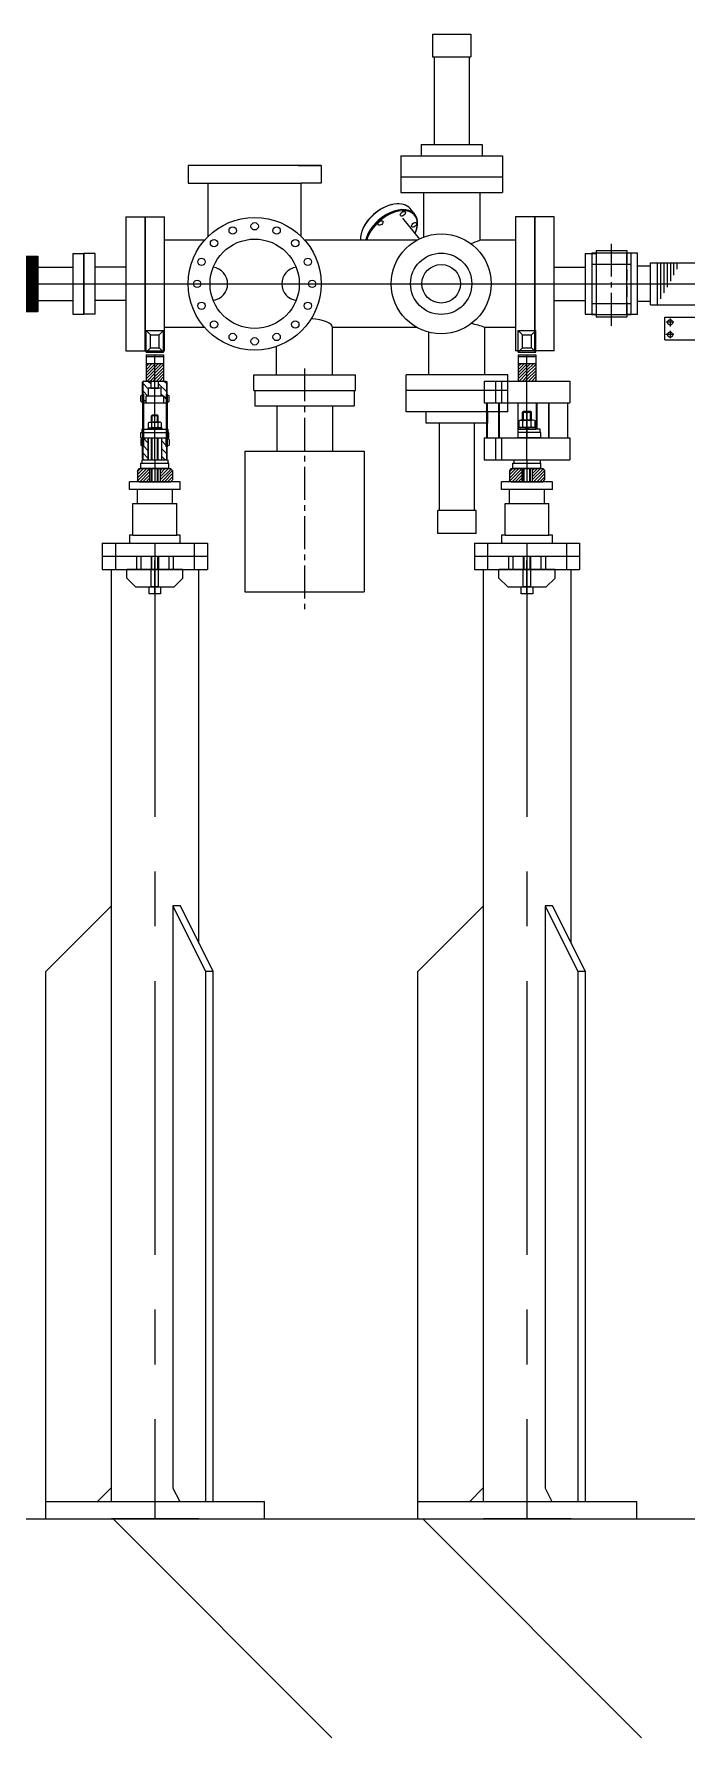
# Model space of a CAD drawing. Extents: x -50 to 48714, y -13211 to 6743.
# Drawn here: x 28246 to 28991, y -13211 to -11266 of the extents above; entities that cross this region are included whole.
import ezdxf

# ---------------------------------------------------------------- set-up
doc = ezdxf.new("R2010")
doc.units = 0
doc.header["$LTSCALE"] = 50
for name, pattern in [('GESTRICHELT', [0.75, 0.5, -0.25]), ('GESTRICHELT2', [0.375, 0.25, -0.125]), ('MITTE', [2, 1.25, -0.25, 0.25, -0.25]), ('MITTE2', [1.125, 0.75, -0.125, 0.125, -0.125]), ('MITTEX2', [101.6, 63.5, -12.7, 12.7, -12.7]), ('STRICHPUNKT2', [0.5, 0.25, -0.125, 0, -0.125])]:
    doc.linetypes.add(name, pattern=pattern)
doc.layers.get('0').update_dxf_attribs({"linetype": 'CONTINUOUS'})
for name, color, linetype in [('1', 7, 'CONTINUOUS'), ('AM_VIS', 7, 'CONTINUOUS'), ('DÜNN', 1, 'CONTINUOUS'), ('HIDE', 7, 'CONTINUOUS'), ('MITTE', 5, 'MITTE2'), ('MITTEKL2', 5, 'STRICHPUNKT2'), ('MITTEKLEIN', 5, 'MITTE2'), ('MITTELLINIE', 5, 'MITTE'), ('MITTEX2', 5, 'MITTEX2'), ('NORMAL', 7, 'CONTINUOUS'), ('SCHRAFFUR', 4, 'CONTINUOUS'), ('TEXT', 2, 'CONTINUOUS'), ('VERDECKT', 8, 'GESTRICHELT2'), ('VERDECKT2', 7, 'GESTRICHELT2')]:
    doc.layers.add(name, color=color, linetype=linetype)
doc.styles.add('STANDARD_H15', font='isocp.shx', dxfattribs={"height": 15})

# ---------------------------------------------------------------- blocks, each defined once
blk = doc.blocks.new('K_912_M6')
blk.add_lwpolyline([(21.2, 31.1), (19.5, 28), (21.2, 24.9), (24.8, 24.9), (26.5, 28), (24.8, 31.1)], close=True)
blk.add_circle((23, 28), 5)
at = {"layer": 'MITTEKLEIN'}
for p, q in [((30, 28), (16, 28)), ((23, 35), (23, 21))]:
    blk.add_line(p, q, dxfattribs=at)
blk = doc.blocks.new('*X46')
at = {"color": 0}
for p, q in [((13917.4, 6618), (13915.5, 6639.9)), ((13921.1, 6618.4), (13919.2, 6640.3)), ((13924.9, 6618.7), (13923, 6640.6)), ((13928.6, 6619), (13926.7, 6640.9)), ((13931.9, 6624.8), (13930.4, 6641.3)), ((13935.1, 6631.1), (13934.2, 6641.6)), ((13938.3, 6637.3), (13937.9, 6641.9)), ((13919, 6599.7), (13917.4, 6618)), ((13922.2, 6606), (13921.1, 6618.4)), ((13925.4, 6612.3), (13924.9, 6618.7)), ((13928.7, 6618.5), (13928.6, 6619))]:
    blk.add_line(p, q, dxfattribs=at)
blk = doc.blocks.new('*X47')
at = {"color": 0}
for p, q in [((14582.4, 6676.2), (14580.9, 6693)), ((14586.1, 6676.5), (14584.2, 6697.9)), ((14569.3, 6653), (14567.6, 6673.5)), ((14571.2, 6675.2), (14570.9, 6678.3)), ((14573.1, 6653.3), (14571.2, 6675.2)), ((14574.9, 6675.6), (14574.2, 6683.2)), ((14576.8, 6653.6), (14574.9, 6675.6)), ((14578.6, 6675.9), (14577.6, 6688.1)), ((14580.6, 6654), (14578.6, 6675.9)), ((14584.3, 6654.3), (14582.4, 6676.2)), ((14588, 6654.6), (14586.1, 6676.5)), ((14554.4, 6651.7), (14554.2, 6653.9)), ((14558.1, 6652), (14557.5, 6658.8)), ((14561.9, 6652.3), (14560.9, 6663.7)), ((14565.6, 6652.7), (14564.2, 6668.6))]:
    blk.add_line(p, q, dxfattribs=at)
blk = doc.blocks.new('ASP_1_S')
for p, q in [((13, 234), (25.5, 234)), ((13, 166), (13, 234)), ((25.5, 234), (25.5, 166)), ((25.5, 223), (13, 223)), ((25.5, 177), (13, 177)), ((0.2, 137), (0.2, 170.6)), ((25.5, 166), (13, 166)), ((38.2, 137), (38.2, 170.6)), ((-15.8, 137), (54.2, 137)), ((-15.8, 112), (-15.8, 137)), ((54.2, 137), (54.2, 112)), ((-122.5, 128.5), (-142.5, 99.8)), ((-112.6, 121.6), (-132.7, 92.9)), ((-122.5, 128.5), (-102.8, 114.7)), ((-15.8, 124), (54.2, 124)), ((-162.6, 71.1), (-142.5, 99.8)), ((-102.8, 114.7), (-122.9, 86)), ((-112, 101.6), (-38.5, 50.2)), ((0.2, 112), (-15.8, 112)), ((0.2, 112), (38.2, 112)), ((0.2, 75), (0.2, 112)), ((38.2, 112), (38.2, 75)), ((54.2, 112), (38.2, 112)), ((-152.8, 64.2), (-132.7, 92.9)), ((-142.9, 57.4), (-122.9, 86)), ((-234, 75), (-278.4, 75)), ((-278.4, -75), (-278.4, 75)), ((-256.2, -75), (-256.2, 75)), ((-234, -75), (-234, 75)), ((-162.6, 71.1), (-142.9, 57.4)), ((-133.8, 70.5), (-104.5, 50)), ((-34, 75), (64.4, 75)), ((-34, -75), (-34, 75)), ((-11.8, 16.2), (-11.8, 75)), ((42.2, 26.4), (42.2, 75)), ((64.4, -75), (64.4, 75)), ((-779.9, 40), (-768.9, 40)), ((-779.9, -24), (-779.9, 40)), ((-768.9, 40), (-768.9, -24)), ((-617.9, 40), (-606.9, 40)), ((-617.9, -24), (-617.9, 40)), ((-606.9, 40), (-606.9, -24)), ((-471.6, 40), (-460.6, 40)), ((-471.6, -24), (-471.6, 40)), ((-460.6, 40), (-460.6, -24)), ((-234, 50), (-104.5, 50)), ((-38.5, 50.2), (-34, 50.2)), ((194.4, 52), (64.4, 52)), ((194.4, -52), (194.4, 52)), ((-865.4, 35), (-877.4, 35)), ((-877.4, -35), (-877.4, 35)), ((-865.4, -35), (-865.4, 35)), ((-850.4, 20), (-865.4, 20)), ((-850.4, -24), (-850.4, 24)), ((-850.4, 24), (-779.9, 24)), ((-842.4, -24), (-842.4, 24)), ((-768.9, 24), (-617.9, 24)), ((-606.9, 24), (-363.4, 24)), ((-371.4, -24), (-371.4, 24)), ((-363.4, -24), (-363.4, 24)), ((-363.4, 20), (-348.4, 20)), ((-348.4, -35), (-348.4, 35)), ((-348.4, 35), (-324.4, 35)), ((-336.4, -35), (-336.4, 35)), ((-324.4, -35), (-324.4, 35)), ((-324.4, 20), (-278.4, 20)), ((13, 34), (25.5, 34)), ((13, -34), (13, 34)), ((25.5, 23), (13, 23)), ((25.5, 34), (25.5, -34)), ((194.4, 20), (238.4, 20)), ((250.4, 36), (238.4, 36)), ((238.4, -36), (238.4, 36)), ((250.4, 36), (262.4, 36)), ((250.4, -36), (250.4, 36)), ((262.4, -36), (262.4, 36)), ((262.4, 22), (767.4, 22)), ((262.4, 20), (277.4, 20)), ((277.4, -22), (277.4, 22)), ((285.4, -22), (285.4, 22)), ((323.3, -22), (323.3, 38)), ((323.3, 38), (334.3, 38)), ((334.3, 38), (334.3, -22)), ((491.3, -22), (491.3, 38)), ((491.3, 38), (502.3, 38)), ((502.3, 38), (502.3, -22)), ((659.3, -22), (659.3, 38)), ((659.3, 38), (670.3, 38)), ((670.3, 38), (670.3, -22)), ((759.4, -22), (759.4, 22)), ((767.4, -22), (767.4, 22)), ((767.4, -22), (767.4, 22)), ((782.4, 20), (767.4, 20)), ((782.4, -36), (782.4, 36)), ((794.4, 36), (782.4, 36)), ((794.4, 34.7), (794.4, -34.7)), ((-779.9, 11), (-768.9, 11)), ((-779.9, 2), (-768.9, 2)), ((-778.9, 11), (-778.9, 17)), ((-778.9, 17), (-769.9, 17)), ((-777.4, 0), (-777.4, 2)), ((-771.4, 2), (-771.4, 0)), ((-769.9, 17), (-769.9, 11)), ((-617.9, 11), (-606.9, 11)), ((-617.9, 2), (-606.9, 2)), ((-616.9, 11), (-616.9, 17)), ((-616.9, 17), (-607.9, 17)), ((-615.4, 0), (-615.4, 2)), ((-609.4, 2), (-609.4, 0)), ((-607.9, 17), (-607.9, 11)), ((-471.6, 11), (-460.6, 11)), ((-471.6, 2), (-460.6, 2)), ((-470.6, 11), (-470.6, 17)), ((-470.6, 17), (-461.6, 17)), ((-469.1, 0), (-469.1, 2)), ((-463.1, 2), (-463.1, 0)), ((-461.6, 17), (-461.6, 11)), ((-183.8, 16), (-168.6, 16)), ((-132.3, 9), (-162.4, 9)), ((323.3, 9), (334.3, 9)), ((324.3, 15), (333.3, 15)), ((324.3, 9), (324.3, 15)), ((333.3, 15), (333.3, 9)), ((491.3, 9), (502.3, 9)), ((492.3, 15), (501.3, 15)), ((492.3, 9), (492.3, 15)), ((501.3, 15), (501.3, 9)), ((659.3, 9), (670.3, 9)), ((660.3, 15), (669.3, 15)), ((660.3, 9), (660.3, 15)), ((669.3, 15), (669.3, 9)), ((-779.9, 0), (-768.9, 0)), ((-617.9, 0), (-606.9, 0)), ((-471.6, 0), (-460.6, 0)), ((-183.8, -16), (-169.2, -16)), ((-132.3, -9), (-162.4, -9)), ((-11.8, -75), (-11.8, -16.2)), ((323.3, 0), (334.3, 0)), ((323.3, -2), (334.3, -2)), ((325.8, -2), (325.8, 0)), ((331.8, 0), (331.8, -2)), ((491.3, 0), (502.3, 0)), ((491.3, -2), (502.3, -2)), ((493.8, -2), (493.8, 0)), ((499.8, 0), (499.8, -2)), ((659.3, 0), (670.3, 0)), ((659.3, -2), (670.3, -2)), ((661.8, -2), (661.8, 0)), ((667.8, 0), (667.8, -2)), ((-865.4, -35), (-877.4, -35)), ((-865.4, -20), (-850.4, -20)), ((-850.4, -24), (-363.4, -24)), ((-834, -64), (-834, -38)), ((-834, -38), (-294, -38)), ((-797.4, -38), (-797.4, -24)), ((-751.4, -24), (-751.4, -38)), ((-644, -64), (-644, -38)), ((-635.4, -38), (-635.4, -24)), ((-589.4, -24), (-589.4, -38)), ((-575, -59), (-575, -38)), ((-561, -59), (-561, -38)), ((-535, -207), (-535, -38)), ((-489.1, -38), (-489.1, -24)), ((-443.1, -24), (-443.1, -38)), ((-348.4, -20), (-363.4, -20)), ((-348.4, -35), (-324.4, -35)), ((-278.4, -20), (-324.4, -20)), ((-294, -64), (-294, -38)), ((-71.3, -35), (-56, -50)), ((25.5, -23), (13, -23)), ((25.5, -34), (13, -34)), ((42.2, -75), (42.2, -26.4)), ((194.4, -20), (238.4, -20)), ((250.4, -36), (238.4, -36)), ((250.4, -36), (262.4, -36)), ((262.4, -20), (277.4, -20)), ((262.4, -22), (767.4, -22)), ((305.8, -40), (305.8, -22)), ((351.8, -22), (351.8, -40)), ((473.8, -40), (473.8, -22)), ((519.8, -22), (519.8, -40)), ((641.8, -40), (641.8, -22)), ((687.8, -22), (687.8, -40)), ((782.4, -20), (767.4, -20)), ((794.4, -36), (782.4, -36)), ((-234, -50), (-34, -50)), ((-209.8, -117), (-209.8, -50)), ((-159.8, -117), (-159.8, -50)), ((-158, -117), (-158, -50)), ((-56, -50), (-56, -117)), ((64.4, -52), (194.4, -52)), ((205.8, -40), (714.8, -40)), ((205.8, -66), (205.8, -40)), ((285.8, -207), (285.8, -40)), ((311.8, -61), (311.8, -40)), ((325.8, -61), (325.8, -40)), ((394.8, -66), (394.8, -40)), ((714.8, -66), (714.8, -40)), ((-834, -64), (-644, -64)), ((-797.4, -64), (-797.4, -78)), ((-751.4, -78), (-751.4, -64)), ((-644, -64), (-576, -131)), ((-635.4, -72.4), (-635.4, -78)), ((-572.9, -64), (-563.1, -64)), ((-535, -64), (-294, -64)), ((-489.1, -64), (-489.1, -78)), ((-443.1, -64), (-443.1, -78)), ((-278.4, -75), (-253.2, -75)), ((-253.2, -159), (-253.2, -64)), ((-253.2, -64), (-237, -64)), ((-237, -117), (-237, -64)), ((-237, -75), (-234, -75)), ((-34, -75), (-9.8, -75)), ((-9.8, -68), (-9.8, -117)), ((-9.8, -68), (40.2, -68)), ((40.2, -68), (40.2, -159)), ((40.2, -75), (64.4, -75)), ((205.8, -66), (285.8, -66)), ((323.7, -66), (313.9, -66)), ((394.8, -66), (326.8, -133)), ((394.8, -66), (714.8, -66)), ((473.8, -67), (473.8, -80)), ((519.8, -80), (519.8, -66)), ((641.8, -66), (641.8, -80)), ((687.8, -80), (687.8, -66)), ((-797.4, -78), (-751.4, -78)), ((-635.4, -78), (-629.8, -78)), ((-489.1, -78), (-443.1, -78)), ((-9.8, -82), (40.2, -82)), ((473.8, -80), (519.8, -80)), ((641.8, -80), (687.8, -80)), ((-576, -131), (-576, -219)), ((-576, -131), (-535, -131)), ((-253.2, -117), (40.2, -117)), ((-157.8, -159), (-157.8, -117)), ((-143, -117), (-143, -139)), ((-85.5, -127), (-83.8, -123.9)), ((-83.8, -130.1), (-85.5, -127)), ((-83.8, -123.9), (-80.2, -123.9)), ((-80.2, -130.1), (-83.8, -130.1)), ((-80.2, -123.9), (-78.5, -127)), ((-78.5, -127), (-80.2, -130.1)), ((-71, -117), (-71, -139)), ((326.8, -133), (285.8, -133)), ((326.8, -133), (326.8, -219)), ((-483.2, -151), (-253.2, -151)), ((-483.2, -249), (-483.2, -151)), ((-253.2, -139), (-143, -139)), ((-187.2, -159), (-187.2, -139)), ((-157.8, -151), (-140, -151)), ((-143, -139), (-138.3, -157.8)), ((-71, -139), (-75.7, -157.8)), ((-74, -151), (-23.8, -151)), ((-71, -139), (40.2, -139)), ((-23.8, -159), (-23.8, -139)), ((40.2, -151), (276.8, -151)), ((276.8, -249), (276.8, -151)), ((-508.2, -184), (-496.2, -174)), ((-496.2, -184), (-508.2, -174)), ((-508.2, -174), (-508.2, -184)), ((-508.2, -174), (-496.2, -174)), ((-496.2, -174), (-496.2, -184)), ((-483.2, -157), (-253.2, -157)), ((-483.2, -163), (-144.1, -163)), ((-253.2, -159), (-187.2, -159)), ((-223.8, -159), (-157.8, -159)), ((-157.8, -157), (-138.5, -157)), ((-75.5, -157), (-23.8, -157)), ((-69.9, -163), (276.8, -163)), ((-23.8, -159), (40.2, -159)), ((40.2, -157), (276.8, -157)), ((240.8, -174), (252.8, -174)), ((240.8, -174), (240.8, -184)), ((252.8, -184), (240.8, -174)), ((240.8, -184), (252.8, -174)), ((252.8, -174), (252.8, -184)), ((-512.2, -184), (-512.2, -219)), ((-512.2, -184), (-492.2, -184)), ((-492.2, -184), (-492.2, -219)), ((236.8, -184), (256.8, -184)), ((236.8, -184), (236.8, -219)), ((256.8, -184), (256.8, -219)), ((-576, -207), (-512.2, -207)), ((-492.2, -207), (-483.2, -207)), ((326.8, -207), (276.8, -207)), ((-576, -219), (-153.5, -219)), ((-518.2, -249), (-518.2, -219)), ((-60.5, -219), (276.8, -219)), ((194.8, -249), (194.8, -219)), ((326.8, -219), (276.8, -219)), ((-518.2, -249), (276.8, -249)), ((-512.2, -249), (-512.2, -275)), ((-492.2, -249), (-492.2, -275)), ((-159, -270), (-159, -249)), ((-55, -249), (-55, -270)), ((236.8, -249), (236.8, -275)), ((256.8, -249), (256.8, -275)), ((-182.8, -270), (-182.8, -289.8)), ((-182.8, -270), (-31.2, -270)), ((-31.2, -270), (-31.2, -289.8)), ((-533.2, -279), (-533.2, -324)), ((-533.2, -279), (-471.2, -279)), ((-512.2, -275), (-492.2, -275)), ((-509.2, -275), (-509.2, -279)), ((-495.2, -275), (-495.2, -279)), ((-471.2, -279), (-471.2, -324)), ((-182.8, -289.8), (-31.2, -289.8)), ((215.8, -279), (215.8, -324)), ((215.8, -279), (277.8, -279)), ((236.8, -275), (256.8, -275)), ((239.8, -275), (239.8, -279)), ((253.8, -275), (253.8, -279)), ((277.8, -279), (277.8, -324)), ((-533.2, -324), (-471.2, -324)), ((-527.2, -324), (-527.2, -331)), ((-477.2, -324), (-477.2, -331)), ((215.8, -324), (277.8, -324)), ((221.8, -324), (221.8, -331)), ((271.8, -324), (271.8, -331)), ((-540.2, -344), (-540.2, -830)), ((-540.2, -344), (411.8, -344)), ((-533.2, -331), (-533.2, -344)), ((-533.2, -331), (-471.2, -331)), ((-471.2, -331), (-471.2, -344)), ((215.8, -331), (277.8, -331)), ((215.8, -331), (215.8, -344)), ((277.8, -331), (277.8, -344)), ((411.8, -344), (411.8, -420)), ((-464.2, -420), (-464.2, -830)), ((-464.2, -420), (411.8, -420)), ((207.8, -420), (207.8, -830)), ((285.8, -420), (285.8, -830)), ((-464.2, -628), (207.8, -628)), ((-464.2, -678), (207.8, -678)), ((-540.2, -830), (-464.2, -830)), ((207.8, -830), (285.8, -830))]:
    blk.add_line(p, q)
at = {"color": 0}
for p, q in [((-842.3, 0), (-842.3, 24)), ((-838.6, 0), (-838.6, 24)), ((-834.8, 0), (-834.8, 24)), ((-831.1, 0), (-831.1, 24)), ((-827.3, 3), (-827.3, 24)), ((-823.6, 9.8), (-823.6, 24)), ((-819.8, 16.5), (-819.8, 24)), ((-816.1, 23.2), (-816.1, 24)), ((-372.3, 0), (-372.3, 22.3)), ((-383.6, 0), (-383.6, 1.1)), ((-379.8, 0), (-379.8, 8.1)), ((-376.1, 0), (-376.1, 15.2)), ((-842.3, -23.8), (-842.3, 0)), ((-838.6, -17.1), (-838.6, 0)), ((-834.8, -10.4), (-834.8, 0)), ((-831.1, -3.7), (-831.1, 0)), ((-391.1, -24), (-391.1, -13.1)), ((-387.3, -24), (-387.3, -6)), ((-383.6, -24), (-383.6, 0)), ((-379.8, -24), (-379.8, 0)), ((-376.1, -24), (-376.1, 0)), ((-372.3, -24), (-372.3, 0)), ((-394.8, -24), (-394.8, -20.1))]:
    blk.add_line(p, q, dxfattribs=at)
for points in [[(-133.8, -123.9), (-135.5, -127), (-133.8, -130.1), (-130.2, -130.1), (-128.5, -127), (-130.2, -123.9)], [(-108.8, -123.9), (-110.5, -127), (-108.8, -130.1), (-105.2, -130.1), (-103.5, -127), (-105.2, -123.9)], [(264.7, -230.3), (262.6, -234), (264.7, -237.7), (268.9, -237.7), (271, -234), (268.9, -230.3)]]:
    blk.add_lwpolyline(points, close=True)
for centre, radius in [((19.2, 200), 35), ((-72, 0), 35), ((19.2, 0), 35), ((-828, -44), 3), ((-828, -58), 3), ((-630, -50), 4.5), ((-568, -44), 3), ((-568, -59), 3), ((-549, -50), 4.5), ((-300, -44), 3), ((-300, -58), 3), ((211.8, -46), 3), ((211.8, -60), 3), ((299.8, -52), 4.5), ((380.8, -52), 4.5), ((707.3, -46), 3), ((707.3, -60), 3), ((-566, -121), 4.5), ((-547, -103), 4.5), ((297.8, -105), 4.5), ((-132, -127), 5), ((-107, -127), 5), ((316.8, -123), 4.5), ((-107, -198), 51), ((-107, -158), 5), ((-107, -198), 6.5), ((-107, -238), 5), ((266.8, -234), 6.5)]:
    blk.add_circle(centre, radius)
for centre, radius, start, end in [((19.2, 200), 15.5, 113.78, 246.22), ((19.2, 200), 15.5, 293.78, 66.22), ((-71.7, 130.4), 86.8, 247.8012, 292.4868), ((19.2, 0), 15.5, 113.78, 246.22), ((19.2, 0), 15.5, 293.78, 66.22), ((-568, -59), 7, 180, 0), ((318.8, -61), 7, 180, 360)]:
    blk.add_arc(centre, radius, start, end)
for centre, major_axis, ratio in [((-183.8, 0), (0, -16), 0.472447), ((-183.8, 0), (0, -9.71), 0.45807), ((-82, -127), (3.83, 3.21), 1), ((-518.2, -285.5), (0, 2.57), 0.874137), ((230.8, -285.5), (0, 2.57), 0.874137)]:
    blk.add_ellipse(centre, major_axis=major_axis, ratio=ratio)
for centre, major_axis, ratio, start_param, end_param in [((-176.2, 0), (0, -16), 0.472447, 0, 3.141593), ((-168.6, 0), (0, -16), 0.472447, 0, 3.208884), ((-132.3, 0), (-25.3, 0), 0.35628, 2.444459, 4.712389), ((-132.3, 0), (-25.3, 0), 0.35628, 1.570796, 2.444459)]:
    blk.add_ellipse(centre, major_axis=major_axis, ratio=ratio, start_param=start_param, end_param=end_param)
at = {"extrusion": (0, 0, -1)}
for centre in [(-486.2, -285.5), (262.8, -285.5)]:
    blk.add_ellipse(centre, major_axis=(0, 2.57), ratio=0.874137, dxfattribs=at)
at = {"layer": 'MITTEKL2'}
for p, q in [((-272, 46.3), (-272, -44.9)), ((-183.8, -21.2), (-183.5, 19.4))]:
    blk.add_line(p, q, dxfattribs=at)
at = {"layer": 'MITTEKLEIN'}
for p, q in [((-774.4, 40), (-774.4, -59.9)), ((-638.4, 40), (-638.4, -59.9)), ((-612.4, 40), (-612.4, -59.9)), ((328.8, 38), (328.8, -61.9)), ((416.8, 38), (416.8, -61.9)), ((664.8, 38), (664.8, -61.9)), ((-542.6, 0), (97, 0)), ((-568, -74.3), (-568, -32.9)), ((-823.6, -58), (-832.8, -58)), ((-823.6, -44), (-832.7, -44)), ((-828, -39.5), (-828, -48.8)), ((-828, -53.9), (-828, -62.2)), ((-637.6, -50), (-622.7, -50)), ((-630, -56.7), (-630, -42.8)), ((-572.7, -44), (-562.7, -44)), ((-556.6, -50), (-541.7, -50)), ((-549, -56.7), (-549, -42.8)), ((-304.4, -44), (-295.3, -44)), ((-304.4, -58), (-295.2, -58)), ((-300, -39.5), (-300, -48.8)), ((-300, -53.9), (-300, -62.2)), ((216.2, -46), (207.1, -46)), ((211.8, -41.5), (211.8, -50.8)), ((211.8, -55.9), (211.8, -64.2)), ((307.4, -52), (292.5, -52)), ((299.8, -58.7), (299.8, -44.8)), ((388.4, -52), (373.5, -52)), ((380.8, -58.7), (380.8, -44.8)), ((711.7, -46), (702.6, -46)), ((707.3, -41.5), (707.3, -50.8)), ((707.3, -55.9), (707.3, -64.2)), ((-563, -59), (-572.8, -59)), ((216.2, -60), (207, -60)), ((711.7, -60), (702.6, -60)), ((-547, -109.7), (-547, -95.8)), ((-566, -114.2), (-566, -128.3)), ((-554.6, -103), (-539.7, -103)), ((305.4, -105), (290.5, -105)), ((297.8, -111.7), (297.8, -97.8)), ((316.8, -116.2), (316.8, -130.3)), ((-559.5, -121), (-572.6, -121)), ((-125, -127), (-139, -127)), ((-132, -120), (-132, -134)), ((-100, -127), (-114, -127)), ((-107, -120), (-107, -134)), ((-89, -127), (-75, -127)), ((-82, -120), (-82, -134)), ((310.3, -123), (323.4, -123)), ((-502.2, -344), (-502.2, -174)), ((-117, -158), (-97, -158)), ((246.8, -392.9), (246.8, -174)), ((-166.1, -198), (-44.3, -198)), ((266.8, -227), (266.8, -241)), ((-117, -238), (-97, -238)), ((273.8, -234), (259.8, -234))]:
    blk.add_line(p, q, dxfattribs=at)
at = {"layer": 'MITTELLINIE'}
blk.add_line((-41, 200), (80, 200), dxfattribs=at)
at = {"layer": 'VERDECKT2'}
for p, q in [((-576, -91), (-576, -131)), ((-576, -91), (-535, -91)), ((326.8, -93), (285.8, -93)), ((326.8, -93), (326.8, -133))]:
    blk.add_line(p, q, dxfattribs=at)
for p in [(-797.4, -58), (-635.4, -58), (-489.1, -58), (305.8, -60), (473.8, -60), (641.8, -60)]:
    blk.add_blockref('K_912_M6', p)
at = {"xscale": -1, "rotation": 179.9999999999952}
for p in [(-797.4, -44), (473.8, -46), (641.8, -46)]:
    blk.add_blockref('K_912_M6', p, dxfattribs=at)
at = {"layer": 'SCHRAFFUR', "rotation": 355}
for name, p in [('*X46', (-14153.6, -5379.9)), ('*X47', (-14353.6, -5379.9))]:
    blk.add_blockref(name, p, dxfattribs=at)
blk = doc.blocks.new('*X5')
at = {"color": 0}
for p, q in [((19217.6, -5429.1), (18967.6, -5179.1)), ((19571.2, -5429.1), (19321.2, -5179.1))]:
    blk.add_line(p, q, dxfattribs=at)
blk = doc.blocks.new('BODEN')
at = {"layer": 'NORMAL'}
blk.add_line((0, 0), (24422.5, 0), dxfattribs=at)
at = {"layer": 'SCHRAFFUR'}
blk.add_blockref('*X5', (-7316.8, 5179.1), dxfattribs=at)
blk = doc.blocks.new('CF35_150')
for p, q in [((0, 34.7), (12.7, 34.7)), ((0, 34.7), (0, -34.7)), ((12.7, 34.7), (12.7, -34.7)), ((52.5, 31.6), (97.5, 31.6)), ((52.5, 31.6), (52.5, -31.6)), ((53.8, 31.6), (53.8, -31.6)), ((55.3, 31.6), (55.3, -31.6)), ((56.7, 31.6), (56.7, -31.6)), ((58.1, 31.6), (58.1, -31.6)), ((59.5, 31.6), (59.5, -31.6)), ((60.9, 31.6), (60.9, -31.6)), ((62.3, 31.6), (62.3, -31.6)), ((63.7, 31.6), (63.7, -31.6)), ((65.1, 31.6), (65.1, -31.6)), ((66.5, 31.6), (66.5, -31.6)), ((68, 31.6), (68, -31.6)), ((69.4, 31.6), (69.4, -31.6)), ((70.8, 31.6), (70.8, -31.6)), ((72.2, 31.6), (72.2, -31.6)), ((73.6, 31.6), (73.6, -31.6)), ((75, 31.6), (75, -31.6)), ((76.4, 31.6), (76.4, -31.6)), ((77.8, 31.6), (77.8, -31.6)), ((79.2, 31.6), (79.2, -31.6)), ((80.6, 31.6), (80.6, -31.6)), ((82, 31.6), (82, -31.6)), ((83.5, 31.6), (83.5, -31.6)), ((84.9, 31.6), (84.9, -31.6)), ((86.3, 31.6), (86.3, -31.6)), ((87.7, 31.6), (87.7, -31.6)), ((89.1, 31.6), (89.1, -31.6)), ((90.5, 31.6), (90.5, -31.6)), ((91.9, 31.6), (91.9, -31.6)), ((93.3, 31.6), (93.3, -31.6)), ((94.7, 31.6), (94.7, -31.6)), ((96.2, 31.6), (96.2, -31.6)), ((97.5, 31.6), (97.5, -31.6)), ((137.3, 34.7), (137.3, -34.7)), ((137.3, 34.7), (150, 34.7)), ((150, 34.7), (150, -34.7)), ((12.7, 19.1), (52.5, 19.1)), ((97.5, 19.1), (137.3, 19.1)), ((12.7, -19.1), (52.5, -19.1)), ((97.5, -19.1), (137.3, -19.1)), ((0, -34.7), (12.7, -34.7)), ((52.5, -31.6), (97.5, -31.6)), ((137.3, -34.7), (150, -34.7))]:
    blk.add_line(p, q)
at = {"layer": 'TEXT', "style": 'STANDARD_H15', "flags": 1}
for tag, p in [('ID', (1.2, -200.2)), ('BEZ', (1.2, -228.7)), ('KURZBEZ', (1.2, -257.2)), ('SPARTE', (1.2, -285.7)), ('FIRMA', (1.2, -314.2)), ('TYP', (1.2, -342.7)), ('PREIS', (1.2, -371.2)), ('AUSSCHR', (1.2, -399.7)), ('BEST', (1.2, -428.2)), ('LIEFER', (1.2, -456.7)), ('STATUS', (1.2, -485.2)), ('BEMERK', (1.2, -513.7))]:
    blk.add_attdef(tag, p, '', height=15, dxfattribs=at)
blk = doc.blocks.new('F_CF35')
for p, q in [((0, 34.7), (0, -34.7)), ((0, 34.7), (12.7, 34.7)), ((12.7, 34.7), (12.7, -34.7)), ((0, -34.7), (12.7, -34.7))]:
    blk.add_line(p, q)
blk = doc.blocks.new('R1003570')
for p, q in [((0, -76.5), (0, 76.5)), ((22.2, 76.5), (0, 76.5)), ((22.2, -76.5), (22.2, 76.5)), ((22.2, -76.5), (22.2, 76.5)), ((22.2, 19), (57.3, 19)), ((22.2, -19.1), (57.3, -19.1)), ((22.2, -76.5), (0, -76.5))]:
    blk.add_line(p, q)
at = {"rotation": 1.20703447237247e-11}
blk.add_blockref('F_CF35', (57.3, 0), dxfattribs=at)
blk = doc.blocks.new('V_DN40_O')
for p, q in [((-5, 22.5), (40, 22.5)), ((0, 38), (35, 38)), ((0, 38), (0, 35)), ((35, 38), (35, 35)), ((-5, -22.5), (40, -22.5)), ((0, -35), (0, -38)), ((35, -38), (0, -38)), ((35, -35), (35, -38))]:
    blk.add_line(p, q)
blk.add_lwpolyline([(-5, 35), (-5, -35), (40, -35), (40, 35)], close=True)
at = {"layer": 'MITTEKLEIN'}
blk.add_line((17.5, -48), (17.5, 48), dxfattribs=at)
at = {"layer": 'VERDECKT2'}
for p, q in [((0, 35), (0, -35)), ((35, 35), (35, -35))]:
    blk.add_line(p, q, dxfattribs=at)
blk = doc.blocks.new('BK_S')
for p, q in [((-117, 285), (-117, 259)), ((-117, 285), (-73, 285)), ((-73, 285), (-73, 259)), ((-117, 259), (-73, 259)), ((-115, 259), (-115, 159)), ((-75, 259), (-75, 159)), ((-130, 159), (-130, 146)), ((-130, 159), (-60, 159)), ((-60, 159), (-60, 146)), ((-153, 146), (-37, 146)), ((-153, 146), (-153, 104)), ((-37, 146), (-37, 104)), ((-153, 122), (-37, 122)), ((-153, 104), (-37, 104)), ((-127, 104), (-127, 53.4)), ((-63, 104), (-63, 50)), ((-445, 76.5), (-423, 76.5)), ((-445, -75.8), (-445, 75.8)), ((-423, -50), (-423, 76.5)), ((0, 76.5), (-22, 76.5)), ((-22, 76.5), (-22, 50)), ((0, 76.5), (0, -76.5)), ((-445, 48.6), (-445.1, 48.6)), ((-423, 50), (-377, 50)), ((-263, 50), (-134.4, 50)), ((-63, 50), (-22, 50)), ((-22, 50), (-22, -76.5)), ((0, 48.6), (0.1, 48.6)), ((-445, 28.8), (-445, 28.8)), ((0, 28.8), (0, 28.8)), ((-377, -50), (-423, -50)), ((-423, -76.5), (-423, -50)), ((-134.4, -50), (-231, -50)), ((-231, -104), (-231, -50)), ((-121, -104), (-121, -55.3)), ((-22, -50), (-57, -50)), ((-57, -104), (-57, -50)), ((-445, -76.5), (-423, -76.5)), ((-295, -104), (-295, -71.6)), ((0, -76.5), (-22, -76.5)), ((-321, -104), (-205, -104)), ((-321, -122), (-321, -104)), ((-205, -122), (-205, -104)), ((-31, -104), (-147, -104)), ((-147, -146), (-147, -104)), ((-31, -146), (-31, -104)), ((-321, -122), (-205, -122)), ((-321, -122), (-205, -122)), ((-319.8, -122), (-206.2, -122)), ((-319.8, -122), (-206.2, -122)), ((-31, -122), (-147, -122)), ((-31, -146), (-147, -146)), ((-124, -159), (-124, -146)), ((-54, -146), (-54, -159)), ((-54, -159), (-124, -159)), ((-109, -259), (-109, -159)), ((-69, -259), (-69, -159)), ((-111, -285), (-111, -259)), ((-67, -259), (-111, -259)), ((-67, -285), (-67, -259)), ((-67, -285), (-111, -285))]:
    blk.add_line(p, q)
for centre, radius in [((-320, 0), 75.8), ((-345.1, 60.7), 4.2), ((-320, 65.6), 4.2), ((-294.9, 60.7), 4.2), ((-320, 0), 51), ((-366.4, 46.4), 4.2), ((-273.6, 46.4), 4.2), ((-107, 0), 57), ((-380.7, 25.1), 4.2), ((-259.3, 25.1), 4.2), ((-107, 0), 35), ((-107, 0), 22), ((-385.7, 0), 4.2), ((-254.3, 0), 4.2), ((-380.7, -25.1), 4.2), ((-259.3, -25.1), 4.2), ((-366.4, -46.4), 4.2), ((-345.1, -60.7), 4.2), ((-294.9, -60.7), 4.2), ((-273.6, -46.4), 4.2), ((-320, -65.7), 4.2)]:
    blk.add_circle(centre, radius)
for centre, radius, start, end in [((-95, 115.9), 73.3, 287.2581, 295.8944), ((-370, 0), 19.1, 277.9021, 82.0979), ((-270, 0), 19.1, 97.9021, 262.0979), ((-89, -133), 89, 68.9153, 79.4593)]:
    blk.add_arc(centre, radius, start, end)
blk.add_ellipse((-263, -50), major_axis=(-32, 0), ratio=0.321517, start_param=3.141593, end_param=4.479252)
at = {"layer": '1', "color": 7, "linetype": 'CONTINUOUS'}
for p, q in [((-373, 54.2), (-373, 115)), ((-267, 54.2), (-267, 115))]:
    blk.add_line(p, q, dxfattribs=at)
for points in [[(-244.2, 134.9), (-395.8, 134.9), (-395.8, 115), (-267, 115)], [(-270, 134.9), (-244.2, 134.9), (-244.2, 115), (-267, 115)]]:
    blk.add_lwpolyline(points, dxfattribs=at)
at = {"layer": 'AM_VIS'}
for p, q in [((-162.6, 90.5), (-163.3, 90.3)), ((-137, 79.2), (-142.3, 85.8)), ((-196.2, 63.4), (-196.5, 62.7)), ((-131.3, 50.9), (-150.8, 74.8)), ((-136.7, 57.8), (-136.4, 58.4))]:
    blk.add_line(p, q, dxfattribs=at)
for centre, major_axis, start_param, end_param in [((-169.2, 63.9), (-26.8, -21.9), -1.504077, -0.396354), ((-169.7, 64.5), (26.1, 21.3), 1.637516, 2.256093), ((-169.7, 64.5), (26.1, 21.3), 0.886193, 1.637516), ((-169.2, 63.9), (-26.8, -21.9), 3.141362, 4.779108), ((-163.8, 57.3), (26.8, 21.9), -0.88532, 1.637516), ((-163.3, 56.7), (-26.1, -21.3), 2.249374, 4.779108), ((-163.8, 57.3), (26.8, 21.9), 1.637516, 2.48473), ((-163.3, 56.7), (-26.1, -21.3), -1.504077, -0.672479)]:
    blk.add_ellipse(centre, major_axis=major_axis, ratio=0.612373, start_param=start_param, end_param=end_param, dxfattribs=at)
for centre in [(-150.8, 79.9), (-176.2, 69.4), (-137.9, 67.2)]:
    blk.add_ellipse(centre, major_axis=(-2.59, -2.12), ratio=0.612373, dxfattribs=at)
blk = doc.blocks.new('VAR_S_S1')
for p, q in [((-56.8, 0), (-56.8, -17.5)), ((-56.8, 0), (56.8, 0)), ((56.8, 0), (56.8, -17.5)), ((-56.8, -17.5), (56.8, -17.5)), ((-31.8, -17.5), (-31.8, -69)), ((31.8, -17.5), (31.8, -69)), ((-68.2, -69), (68.2, -69)), ((-68.2, -69), (-68.2, -229.5)), ((68.2, -69), (68.2, -229.5)), ((-68.2, -229.5), (68.2, -229.5))]:
    blk.add_line(p, q)
at = {"layer": 'MITTEKLEIN'}
blk.add_line((0, 25.4), (0, -253.6), dxfattribs=at)
at = {"layer": 'TEXT', "style": 'STANDARD_H15', "flags": 1}
for tag, p in [('ID', (-157.5, -426.8)), ('BEZ', (-157.5, -455.3)), ('KURZBEZ', (-157.5, -483.8)), ('SPARTE', (-157.5, -512.3)), ('FIRMA', (-157.5, -540.8)), ('TYP', (-157.5, -569.3)), ('PREIS', (-157.5, -597.8)), ('AUSSCHR', (-157.5, -626.3)), ('BEST', (-157.5, -654.8)), ('LIEFER', (-157.5, -683.3)), ('STATUS', (-157.5, -711.8)), ('BEMERK', (-157.5, -740.3))]:
    blk.add_attdef(tag, p, '', height=15, dxfattribs=at)
blk = doc.blocks.new('*X92')
at = {"color": 0, "ltscale": 5}
for p, q in [((715.1, 2567.7), (722.2, 2574.8)), ((715.1, 2571.3), (718.7, 2574.8)), ((715.1, 2574.8), (715.1, 2574.8)), ((715.1, 2564.2), (725.1, 2574.2)), ((715.1, 2560.7), (725.1, 2570.7)), ((725.1, 2567.1), (732.8, 2574.8)), ((725.1, 2570.7), (729.3, 2574.8)), ((725.1, 2574.2), (725.7, 2574.8)), ((725.1, 2563.6), (735.1, 2573.6)), ((725.1, 2560), (735.1, 2570)), ((715.1, 2557.1), (725.1, 2567.1)), ((716.3, 2554.8), (725.1, 2563.6)), ((719.9, 2554.8), (725.1, 2560)), ((723.4, 2554.8), (725.1, 2556.5)), ((725.1, 2556.5), (735.1, 2566.5)), ((726.9, 2554.8), (735.1, 2563)), ((730.5, 2554.8), (735.1, 2559.4)), ((734, 2554.8), (735.1, 2555.9))]:
    blk.add_line(p, q, dxfattribs=at)
blk = doc.blocks.new('*X93')
at = {"color": 0, "linetype": 'CONTINUOUS', "ltscale": 5}
for p, q in [((854, 3222.8), (864.8, 3233.6)), ((854, 3226.4), (861.3, 3233.6)), ((854, 3229.9), (857.7, 3233.6)), ((854.7, 3220), (868, 3233.3)), ((856.9, 3218.6), (868, 3229.8)), ((880, 3231.2), (882.5, 3233.6)), ((880, 3227.6), (886, 3233.6)), ((880, 3224.1), (889.6, 3233.6)), ((880, 3220.6), (892.6, 3233.1)), ((881.6, 3218.6), (894, 3231)), ((860.4, 3218.6), (868, 3226.2)), ((864, 3218.6), (868, 3222.7)), ((867.5, 3218.6), (868, 3219.2)), ((885.2, 3218.6), (894, 3227.5)), ((888.7, 3218.6), (894, 3224))]:
    blk.add_line(p, q, dxfattribs=at)
blk = doc.blocks.new('*X94')
at = {"color": 0, "ltscale": 5}
for p, q in [((-1212.99, 2455.12), (-1212.32, 2455.8)), ((-1212.39, 2453.96), (-1210.55, 2455.8)), ((-1210.02, 2454.56), (-1209.59, 2454.99)), ((-1209.45, 2455.14), (-1208.88, 2455.7)), ((-1199.38, 2454.6), (-1198.28, 2455.7)), ((-1197.61, 2454.6), (-1196.41, 2455.8)), ((-1195.84, 2454.6), (-1194.99, 2455.44)), ((-1212.99, 2451.59), (-1212.42, 2452.16)), ((-1212.42, 2450.4), (-1211.25, 2451.56)), ((-1210.65, 2450.4), (-1209.59, 2451.45)), ((-1208.78, 2450.5), (-1208.14, 2451.14)), ((-1199.94, 2450.5), (-1198.84, 2451.6)), ((-1198.17, 2450.5), (-1197.07, 2451.6)), ((-1196.51, 2450.4), (-1195.31, 2451.6))]:
    blk.add_line(p, q, dxfattribs=at)
blk = doc.blocks.new('SRS150_L_S')
at = {"ltscale": 5}
for p, q in [((-10.3, 1356.8), (9.7, 1356.8)), ((-10.3, 1331.8), (-10.3, 1356.8)), ((-5.3, 1351.6), (-10.3, 1356.8)), ((-5.3, 1351.6), (4.7, 1351.6)), ((-5.3, 1336.8), (-5.3, 1351.6)), ((9.7, 1356.8), (4.7, 1351.6)), ((4.7, 1336.8), (4.7, 1351.6)), ((9.7, 1331.8), (9.7, 1356.8)), ((-5.3, 1336.8), (-10.3, 1331.8)), ((-10.3, 1331.8), (9.7, 1331.8)), ((-10.3, 1329), (9.7, 1329)), ((-10.3, 1329), (-10.3, 1299)), ((-10.3, 1327), (9.7, 1327)), ((-5.3, 1336.8), (4.7, 1336.8)), ((9.7, 1331.8), (4.7, 1336.8)), ((9.7, 1329), (9.7, 1299)), ((-10.3, 1319), (9.7, 1319)), ((-12.8, 1299), (-14.3, 1297.5)), ((-14.3, 1275.5), (-14.3, 1297.5)), ((-14.3, 1284), (-14.3, 1224)), ((-14.3, 1284), (-13.3, 1284)), ((-13.3, 1284), (-13.3, 1224)), ((-13.3, 1284), (-13.3, 1274)), ((-12.8, 1299), (12.2, 1299)), ((-10.3, 1299), (9.7, 1299)), ((-8.2, 1299), (6.8, 1299)), ((-7.8, 1299), (7.2, 1299)), ((12.2, 1299), (13.7, 1297.5)), ((13.7, 1284), (12.7, 1284)), ((12.7, 1284), (12.7, 1274)), ((12.7, 1284), (12.7, 1224)), ((13.7, 1275.5), (13.7, 1297.5)), ((13.7, 1284), (13.7, 1224)), ((-13.3, 1274), (12.7, 1274)), ((-10.1, 1282), (9.9, 1282)), ((-10.1, 1274), (-10.1, 1282)), ((9.9, 1274), (9.9, 1282)), ((-7.6, 1246.3), (-7.6, 1251.3)), ((-5.7, 1252.1), (5.1, 1252.1)), ((-5.7, 1245.6), (5.1, 1245.6)), ((-3.5, 1259.9), (-4.2, 1259.2)), ((3.6, 1259.2), (-4.2, 1259.2)), ((-3.9, 1246.3), (-3.9, 1251.3)), ((2.8, 1259.9), (-3.5, 1259.9)), ((2.8, 1259.9), (3.6, 1259.2)), ((3.3, 1246.3), (3.3, 1251.3)), ((6.9, 1251.3), (6.9, 1246.3)), ((-16.3, 1234), (-14.3, 1234)), ((-15.3, 1244), (-15.3, 1240.2)), ((-15.3, 1244), (-14.3, 1244)), ((-15.3, 1240.2), (-14.3, 1240.2)), ((-14.3, 1210.5), (-14.3, 1232.5)), ((-13.3, 1244), (12.7, 1244)), ((-13.3, 1240.2), (12.7, 1240.2)), ((-13.3, 1234), (12.7, 1234)), ((-13.3, 1224), (-13.3, 1234)), ((12.7, 1224), (12.7, 1234)), ((13.7, 1244), (14.7, 1244)), ((13.7, 1240.2), (14.7, 1240.2)), ((13.7, 1234), (15.7, 1234)), ((14.7, 1244), (14.7, 1240.2)), ((-15.3, 1209), (-15.3, 1205.2)), ((-15.3, 1209), (14.7, 1209)), ((-14.3, 1224), (-13.3, 1224)), ((-12.8, 1209), (-14.3, 1210.5)), ((-12.8, 1209), (12.2, 1209)), ((12.2, 1209), (13.7, 1210.5)), ((13.7, 1224), (12.7, 1224)), ((13.7, 1210.5), (13.7, 1224)), ((14.7, 1209), (14.7, 1205.2)), ((15.7, 1199), (-16.3, 1199)), ((-15.3, 1205.2), (14.7, 1205.2)), ((-29.3, 1175), (-29.3, 1184)), ((28.7, 1184), (-29.3, 1184)), ((28.7, 1175), (-29.3, 1175)), ((-20.3, 1159), (-20.3, 1175)), ((19.7, 1159), (19.7, 1175)), ((28.7, 1175), (28.7, 1184)), ((-25.3, 1159), (24.7, 1159)), ((-25.3, 1123), (-25.3, 1159)), ((24.7, 1123), (24.7, 1159)), ((-60.3, 1114), (-60.3, 1099)), ((-60.3, 1114), (59.7, 1114)), ((-45.3, 1114), (-45.3, 1099)), ((-29.3, 1114), (28.7, 1114)), ((-25.3, 1123), (24.7, 1123)), ((44.7, 1114), (44.7, 1099)), ((59.7, 1114), (59.7, 1099)), ((-60.3, 1099), (-60.3, 1084)), ((-60.3, 1099), (59.7, 1099)), ((-45.3, 1099), (-45.3, 1084)), ((-21.3, 1099), (-21.3, 1084)), ((-16.3, 1099), (-16.3, 1084)), ((15.7, 1099), (15.7, 1084)), ((20.7, 1099), (20.7, 1084)), ((44.7, 1099), (44.7, 1084)), ((59.7, 1099), (59.7, 1084)), ((-60.3, 1084), (59.7, 1084)), ((-50, 20), (-50, 1084)), ((50, 657.4), (50, 1084)), ((20.3, 700), (20.3, 35)), ((20.3, 700), (57.7, 625)), ((29, 700), (20.3, 700)), ((66.3, 625), (29, 700)), ((57.7, 625), (57.7, 20)), ((66.3, 625), (57.7, 625)), ((66.3, 20), (66.3, 625)), ((-125, 20), (125, 20)), ((20.3, 35), (28.1, 20)), ((20.3, 20), (28.1, 20)), ((57.7, 20), (66.3, 20)), ((-125, 0), (125, 0)), ((0, 0), (66, 0)), ((50, 0), (-50, 0))]:
    blk.add_line(p, q, dxfattribs=at)
at = {"color": 7, "linetype": 'CONTINUOUS', "ltscale": 5}
for p, q in [((-16.5, 1275.9), (-16.5, 1282.1)), ((15.9, 1275.9), (15.9, 1282.1)), ((-16.5, 1232.1), (-16.5, 1225.9)), ((15.9, 1232.1), (15.9, 1225.9)), ((-32.3, 1074), (-32.3, 1084)), ((31.6, 1084), (-32.3, 1084)), ((-22.3, 1064), (-32.3, 1074)), ((21.6, 1064), (31.6, 1074)), ((31.6, 1074), (31.6, 1084)), ((-22.3, 1064), (21.6, 1064)), ((-50, 700), (-125, 625)), ((-125, 20), (-125, 625)), ((-125, 0), (-125, 20)), ((-65.7, 20), (-50.7, 35)), ((125, 0), (125, 20))]:
    blk.add_line(p, q, dxfattribs=at)
at = {"linetype": 'CONTINUOUS', "ltscale": 5}
for p, q in [((-4.2, 1252.1), (-4.2, 1259.2)), ((3.6, 1252.1), (3.6, 1259.2)), ((-7.8, 1209), (-7.8, 1234)), ((-7.8, 1234), (-7.8, 1209)), ((-4.2, 1209), (-4.2, 1234)), ((3.6, 1209), (3.6, 1234)), ((7.2, 1234), (7.2, 1209)), ((-4.2, 1184), (-4.2, 1199)), ((3.6, 1184), (3.6, 1199))]:
    blk.add_line(p, q, dxfattribs=at)
at = {"color": 255, "linetype": 'CONTINUOUS', "ltscale": 5}
for p, q in [((-18.3, 1199), (-20.3, 1197)), ((-20.3, 1197), (-20.3, 1186)), ((-18.3, 1199), (17.7, 1199)), ((-6.3, 1199), (-6.3, 1184)), ((5.7, 1199), (5.7, 1184)), ((17.7, 1199), (19.7, 1197)), ((19.7, 1197), (19.7, 1186)), ((-18.3, 1184), (-20.3, 1186)), ((-18.3, 1184), (17.7, 1184)), ((17.7, 1184), (19.7, 1186))]:
    blk.add_line(p, q, dxfattribs=at)
at = {"linetype": 'CONTINUOUS', "ltscale": 5}
blk.add_lwpolyline([(-8, 1291), (-8, 1282), (7, 1282), (7, 1291)], close=True, dxfattribs=at)
for points in [[(-5, 1299), (-5, 1291)], [(4, 1291), (4, 1299)], [(-7.8, 1225), (-7.8, 1234), (7.2, 1234), (7.2, 1225)]]:
    blk.add_lwpolyline(points, dxfattribs=at)
at = {"ltscale": 5}
for points in [[(7.5, 1245.6), (7.5, 1244), (-8.1, 1244), (-8.1, 1245.6)], [(6.2, 1056), (-6.8, 1056), (-6.8, 1064), (6.2, 1064)]]:
    blk.add_lwpolyline(points, close=True, dxfattribs=at)
for points in [[(-16.3, 1234), (-16.3, 1240.2), (-15.3, 1240.2)], [(15.7, 1234), (15.7, 1240.2), (14.7, 1240.2)], [(-16.3, 1199), (-16.3, 1205.2), (-15.3, 1205.2)], [(15.7, 1199), (15.7, 1205.2), (14.7, 1205.2)], [(-25.3, 1123), (-29.3, 1123), (-29.3, 1114)], [(28.7, 1114), (28.7, 1123), (24.7, 1123)], [(-4.3, 1084), (-4.3, 1099)], [(3.7, 1099), (3.7, 1084)], [(3.7, 1064), (-4.3, 1064)]]:
    blk.add_lwpolyline(points, dxfattribs=at)
at = {"color": 7, "linetype": 'CONTINUOUS', "ltscale": 5}
for centre, start, end in [((-14.3, 1279), 90, 125.3765), ((-14.3, 1279), 234.6235, 270), ((13.7, 1279), 54.6235, 90), ((13.7, 1279), 270, 305.3765), ((-14.3, 1229), 90, 125.3765), ((-14.3, 1229), 234.6235, 270), ((13.7, 1229), 54.6235, 90), ((13.7, 1229), 270, 305.3765)]:
    blk.add_arc(centre, 3.8, start, end, dxfattribs=at)
at = {"ltscale": 5, "extrusion": (0, 0, -1)}
for centre, major_axis, ratio in [((-5.7, 1251.3), (1.81, 0), 0.432432), ((-0.3, 1246.3), (-3.61, 0), 0.216216), ((5.1, 1246.3), (-1.81, 0), 0.432432)]:
    blk.add_ellipse(centre, major_axis=major_axis, ratio=ratio, start_param=3.141593, end_param=6.283185, dxfattribs=at)
at = {"ltscale": 5}
for centre, major_axis, ratio in [((-5.7, 1246.3), (1.81, 0), 0.432432), ((-0.3, 1251.3), (-3.61, 0), 0.216216), ((5.1, 1251.3), (-1.81, 0), 0.432432)]:
    blk.add_ellipse(centre, major_axis=major_axis, ratio=ratio, start_param=-3.141593, end_param=0, dxfattribs=at)
at = {"layer": 'DÜNN', "linetype": 'CONTINUOUS', "ltscale": 5}
for p, q in [((-3.5, 1252.1), (-3.5, 1259.9)), ((2.8, 1252.1), (2.8, 1259.9)), ((-3.5, 1209), (-3.5, 1234)), ((2.8, 1209), (2.8, 1234)), ((-3.5, 1184), (-3.5, 1199)), ((2.8, 1184), (2.8, 1199))]:
    blk.add_line(p, q, dxfattribs=at)
at = {"layer": 'DÜNN', "ltscale": 5}
for p, q in [((-3.6, 1084), (-3.6, 1099)), ((2.9, 1099), (2.9, 1084))]:
    blk.add_line(p, q, dxfattribs=at)
at = {"layer": 'MITTE', "linetype": 'MITTE', "ltscale": 5}
for p, q in [((-0.3, 1299), (-0.3, 1329)), ((-13.8, 1209), (-13.8, 1299)), ((-0.3, 1209), (-0.3, 1299)), ((13.2, 1209), (13.2, 1299)), ((-0.3, 1209), (-0.3, 1199)), ((-0.3, 1199), (-0.3, 1184)), ((-0.3, 1114), (-0.3, 0)), ((-0.3, 1056), (-0.3, 1094)), ((-0.3, 1084), (-0.3, 1064))]:
    blk.add_line(p, q, dxfattribs=at)
at = {"layer": 'VERDECKT', "ltscale": 5}
for p, q in [((-4.6, 1064), (-4.6, 1084)), ((3.9, 1064), (3.9, 1084))]:
    blk.add_line(p, q, dxfattribs=at)
at = {"layer": 'VERDECKT', "linetype": 'GESTRICHELT', "ltscale": 5}
blk.add_lwpolyline([(-5, 1299), (-5, 1291), (4, 1291), (4, 1299)], dxfattribs=at)
at = {"layer": 'SCHRAFFUR', "ltscale": 5}
blk.add_blockref('*X92', (-725.4, -1255.8), dxfattribs=at)
at = {"layer": 'SCHRAFFUR', "ltscale": 5, "xscale": 5, "yscale": 5, "zscale": 5, "rotation": 270}
blk.add_blockref('*X94', (-12265.8, -4766), dxfattribs=at)
at = {"layer": 'SCHRAFFUR', "color": 4, "linetype": 'CONTINUOUS', "ltscale": 5}
blk.add_blockref('*X93', (-874.4, -2034.6), dxfattribs=at)
blk = doc.blocks.new('*X89')
at = {"color": 0, "linetype": 'CONTINUOUS', "ltscale": 5}
for p, q in [((854, 3222.8), (864.8, 3233.6)), ((854, 3226.4), (861.3, 3233.6)), ((854, 3229.9), (857.7, 3233.6)), ((854.7, 3220), (868, 3233.3)), ((856.9, 3218.6), (868, 3229.8)), ((880, 3231.2), (882.5, 3233.6)), ((880, 3227.6), (886, 3233.6)), ((880, 3224.1), (889.6, 3233.6)), ((880, 3220.6), (892.6, 3233.1)), ((881.6, 3218.6), (894, 3231)), ((860.4, 3218.6), (868, 3226.2)), ((864, 3218.6), (868, 3222.7)), ((867.5, 3218.6), (868, 3219.2)), ((885.2, 3218.6), (894, 3227.5)), ((888.7, 3218.6), (894, 3224))]:
    blk.add_line(p, q, dxfattribs=at)
blk = doc.blocks.new('*X88')
at = {"color": 0, "ltscale": 5}
for p, q in [((715.1, 2567.7), (722.2, 2574.8)), ((715.1, 2571.3), (718.7, 2574.8)), ((715.1, 2574.8), (715.1, 2574.8)), ((715.1, 2564.2), (725.1, 2574.2)), ((715.1, 2560.7), (725.1, 2570.7)), ((725.1, 2567.1), (732.8, 2574.8)), ((725.1, 2570.7), (729.3, 2574.8)), ((725.1, 2574.2), (725.7, 2574.8)), ((725.1, 2563.6), (735.1, 2573.6)), ((725.1, 2560), (735.1, 2570)), ((715.1, 2557.1), (725.1, 2567.1)), ((716.3, 2554.8), (725.1, 2563.6)), ((719.9, 2554.8), (725.1, 2560)), ((723.4, 2554.8), (725.1, 2556.5)), ((725.1, 2556.5), (735.1, 2566.5)), ((726.9, 2554.8), (735.1, 2563)), ((730.5, 2554.8), (735.1, 2559.4)), ((734, 2554.8), (735.1, 2555.9))]:
    blk.add_line(p, q, dxfattribs=at)
blk = doc.blocks.new('SRS150_F_S')
at = {"ltscale": 5}
for p, q in [((-5, 1351.6), (-10, 1356.8)), ((-10, 1356.8), (10, 1356.8)), ((-10, 1331.8), (-10, 1356.8)), ((-5, 1336.8), (-5, 1351.6)), ((-5, 1351.6), (5, 1351.6)), ((10, 1356.8), (5, 1351.6)), ((5, 1336.8), (5, 1351.6)), ((10, 1331.8), (10, 1356.8)), ((-5, 1336.8), (-10, 1331.8)), ((-10, 1331.8), (10, 1331.8)), ((-10, 1329), (-10, 1299)), ((-10, 1329), (10, 1329)), ((-10, 1327), (10, 1327)), ((-5, 1336.8), (5, 1336.8)), ((10, 1331.8), (5, 1336.8)), ((10, 1329), (10, 1299)), ((-10, 1319), (10, 1319)), ((-48.8, 1299), (48.8, 1299)), ((-48.8, 1299), (-48.8, 1274)), ((-36.1, 1299), (-36.1, 1274)), ((-29, 1299), (-29, 1274)), ((-10, 1299), (10, 1299)), ((48.8, 1299), (48.8, 1274)), ((-48.8, 1274), (48.8, 1274)), ((-46.3, 1274), (-46.3, 1234)), ((-45.6, 1274), (-45.6, 1234)), ((-32.5, 1274), (-32.5, 1234)), ((-31.8, 1274), (-31.8, 1234)), ((-10.6, 1274), (-10.6, 1234)), ((-4, 1264.4), (-5, 1263.4)), ((-4, 1264.4), (4, 1264.4)), ((4, 1264.4), (5, 1263.4)), ((10.6, 1274), (10.6, 1244)), ((11.3, 1274), (11.3, 1244)), ((24.4, 1274), (24.4, 1234)), ((25.1, 1274), (25.1, 1234)), ((46.1, 1274), (46.1, 1234)), ((-9.2, 1253.4), (-9.2, 1247)), ((6.9, 1254.4), (-6.9, 1254.4)), ((6.9, 1246), (-6.9, 1246)), ((-5, 1263.4), (5, 1263.4)), ((-4.6, 1247), (-4.6, 1253.4)), ((4.6, 1247), (4.6, 1253.4)), ((9.3, 1247), (9.3, 1253.4)), ((-48.8, 1234), (48.8, 1234)), ((-48.8, 1234), (-48.8, 1209)), ((-36.1, 1234), (-36.1, 1209)), ((-29, 1234), (-29, 1209)), ((16, 1234), (-11.1, 1234)), ((15, 1240.2), (-10.6, 1240.2)), ((48.8, 1234), (48.8, 1209)), ((-48.8, 1209), (48.8, 1209)), ((-15, 1209), (-15, 1205.2)), ((15, 1209), (15, 1205.2)), ((16, 1199), (-16, 1199)), ((-15, 1205.2), (15, 1205.2)), ((29, 1184), (-29, 1184)), ((-29, 1175), (-29, 1184)), ((29, 1175), (-29, 1175)), ((-20, 1159), (-20, 1175)), ((20, 1159), (20, 1175)), ((29, 1175), (29, 1184)), ((-25, 1159), (25, 1159)), ((-25, 1123), (-25, 1159)), ((25, 1123), (25, 1159)), ((-60, 1114), (60, 1114)), ((-60, 1114), (-60, 1099)), ((-45, 1114), (-45, 1099)), ((-29, 1114), (29, 1114)), ((-25, 1123), (25, 1123)), ((45, 1114), (45, 1099)), ((60, 1114), (60, 1099)), ((-60, 1099), (60, 1099)), ((-60, 1099), (-60, 1084)), ((-45, 1099), (-45, 1084)), ((-21, 1099), (-21, 1084)), ((-16, 1099), (-16, 1084)), ((16, 1099), (16, 1084)), ((21, 1099), (21, 1084)), ((45, 1099), (45, 1084)), ((60, 1099), (60, 1084)), ((-60, 1084), (60, 1084)), ((-49.7, 20), (-49.7, 1084)), ((50.3, 657.4), (50.3, 1084)), ((20.6, 700), (20.6, 35)), ((29.3, 700), (20.6, 700)), ((20.6, 700), (58, 625)), ((66.7, 625), (29.3, 700)), ((58, 625), (58, 20)), ((66.7, 625), (58, 625)), ((66.7, 20), (66.7, 625)), ((-124.7, 20), (125.3, 20)), ((20.6, 35), (28.4, 20)), ((20.6, 20), (28.4, 20)), ((58, 20), (66.7, 20)), ((-124.7, 0), (125.3, 0)), ((50.3, 0), (-49.7, 0)), ((0.3, 0), (66.3, 0))]:
    blk.add_line(p, q, dxfattribs=at)
at = {"linetype": 'CONTINUOUS', "ltscale": 5}
for p, q in [((-5, 1254.4), (-5, 1263.4)), ((5, 1254.4), (5, 1263.4)), ((-3.9, 1184), (-3.9, 1199)), ((3.9, 1184), (3.9, 1199))]:
    blk.add_line(p, q, dxfattribs=at)
at = {"color": 255, "linetype": 'CONTINUOUS', "ltscale": 5}
for p, q in [((-18, 1199), (-20, 1197)), ((-20, 1197), (-20, 1186)), ((-18, 1199), (18, 1199)), ((-6, 1199), (-6, 1184)), ((6, 1199), (6, 1184)), ((18, 1199), (20, 1197)), ((20, 1197), (20, 1186)), ((-18, 1184), (-20, 1186)), ((-18, 1184), (18, 1184)), ((18, 1184), (20, 1186))]:
    blk.add_line(p, q, dxfattribs=at)
at = {"color": 7, "linetype": 'CONTINUOUS', "ltscale": 5}
for p, q in [((32, 1084), (-32, 1084)), ((-32, 1074), (-32, 1084)), ((-22, 1064), (-32, 1074)), ((22, 1064), (32, 1074)), ((32, 1074), (32, 1084)), ((-22, 1064), (22, 1064)), ((-49.7, 700), (-124.7, 625)), ((-124.7, 20), (-124.7, 625)), ((-124.7, 0), (-124.7, 20)), ((-65.3, 20), (-50.3, 35)), ((125.3, 0), (125.3, 20))]:
    blk.add_line(p, q, dxfattribs=at)
at = {"ltscale": 5}
for points in [[(-10, 1246), (-10, 1244), (10, 1244), (10, 1246)], [(6.5, 1056), (-6.5, 1056), (-6.5, 1064), (6.5, 1064)]]:
    blk.add_lwpolyline(points, close=True, dxfattribs=at)
for points in [[(-11.1, 1234), (-5, 1234)], [(15, 1240.2), (15, 1244), (-10.6, 1244)], [(16, 1234), (16, 1240.2), (15, 1240.2)], [(-16, 1199), (-16, 1205.2), (-15, 1205.2)], [(16, 1199), (16, 1205.2), (15, 1205.2)], [(-25, 1123), (-29, 1123), (-29, 1114)], [(29, 1114), (29, 1123), (25, 1123)], [(-4, 1084), (-4, 1099)], [(4, 1099), (4, 1084)], [(4, 1064), (-4, 1064)]]:
    blk.add_lwpolyline(points, dxfattribs=at)
at = {"ltscale": 5, "extrusion": (0, 0, -1)}
for centre, major_axis, ratio in [((-6.9, 1253.4), (2.31, 0), 0.432432), ((0, 1253.4), (4.62, 0), 0.216216), ((6.9, 1247), (-2.31, 0), 0.432432)]:
    blk.add_ellipse(centre, major_axis=major_axis, ratio=ratio, start_param=-3.141593, end_param=0, dxfattribs=at)
at = {"ltscale": 5}
for centre, major_axis, ratio in [((-6.9, 1247), (2.31, 0), 0.432432), ((0, 1247), (4.62, 0), 0.216216), ((6.9, 1253.4), (-2.31, 0), 0.432432)]:
    blk.add_ellipse(centre, major_axis=major_axis, ratio=ratio, start_param=3.141593, end_param=6.283185, dxfattribs=at)
at = {"layer": 'DÜNN', "linetype": 'CONTINUOUS', "ltscale": 5}
for p, q in [((-4, 1254.4), (-4, 1264.4)), ((4, 1254.4), (4, 1264.4)), ((-3.1, 1184), (-3.1, 1199)), ((3.1, 1184), (3.1, 1199))]:
    blk.add_line(p, q, dxfattribs=at)
at = {"layer": 'DÜNN', "ltscale": 5}
for p, q in [((-3.2, 1084), (-3.2, 1099)), ((3.3, 1099), (3.3, 1084))]:
    blk.add_line(p, q, dxfattribs=at)
at = {"layer": 'MITTE', "linetype": 'MITTE', "ltscale": 5}
for p, q in [((0, 1299), (0, 1329)), ((0, 1209), (0, 1299)), ((0, 1209), (0, 1299)), ((0, 1264.4), (0, 1234)), ((0, 1209), (0, 1199)), ((0, 1199), (0, 1184)), ((0, 1114), (0, 0)), ((0, 1056), (0, 1094)), ((0, 1084), (0, 1064))]:
    blk.add_line(p, q, dxfattribs=at)
at = {"layer": 'VERDECKT', "ltscale": 5}
for p, q in [((-4.2, 1064), (-4.2, 1084)), ((4.3, 1064), (4.3, 1084))]:
    blk.add_line(p, q, dxfattribs=at)
at = {"layer": 'SCHRAFFUR', "ltscale": 5}
blk.add_blockref('*X88', (-725.1, -1255.8), dxfattribs=at)
at = {"layer": 'SCHRAFFUR', "color": 4, "linetype": 'CONTINUOUS', "ltscale": 5}
blk.add_blockref('*X89', (-874, -2034.6), dxfattribs=at)

msp = doc.modelspace()

# ---------------------------------------------------------------- linework, layer by layer
at = {"layer": 'MITTEX2'}
msp.add_line((26000, -11551.3), (29800, -11551.3), dxfattribs=at)

# ---------------------------------------------------------------- block references
for name, p in [('BK_S', (28817.5, -11551.3)), ('ASP_1_S', (29800, -11551.3)), ('SRS150_L_S', (28383.8, -12961.3)), ('SRS150_F_S', (28808.5, -12961.3)), ('VAR_S_S1', (28554.5, -11673.3)), ('BODEN', (16685, -12961.3))]:
    msp.add_blockref(name, p)
for name, p, rotation in [('R1003570', (28372.5, -11551.3), 180.0000000000261), ('V_DN40_O', (28887.5, -11551.3), 2.605510395054913e-11), ('CF35_150', (28152.5, -11551.3), 2.605510395054913e-11)]:
    msp.add_blockref(name, p, dxfattribs=dict(rotation=rotation))
at = {"layer": 'HIDE', "rotation": 2.605510395054913e-11}
msp.add_blockref('R1003570', (28817.5, -11551.3), dxfattribs=at)

doc.saveas('drawing.dxf')
